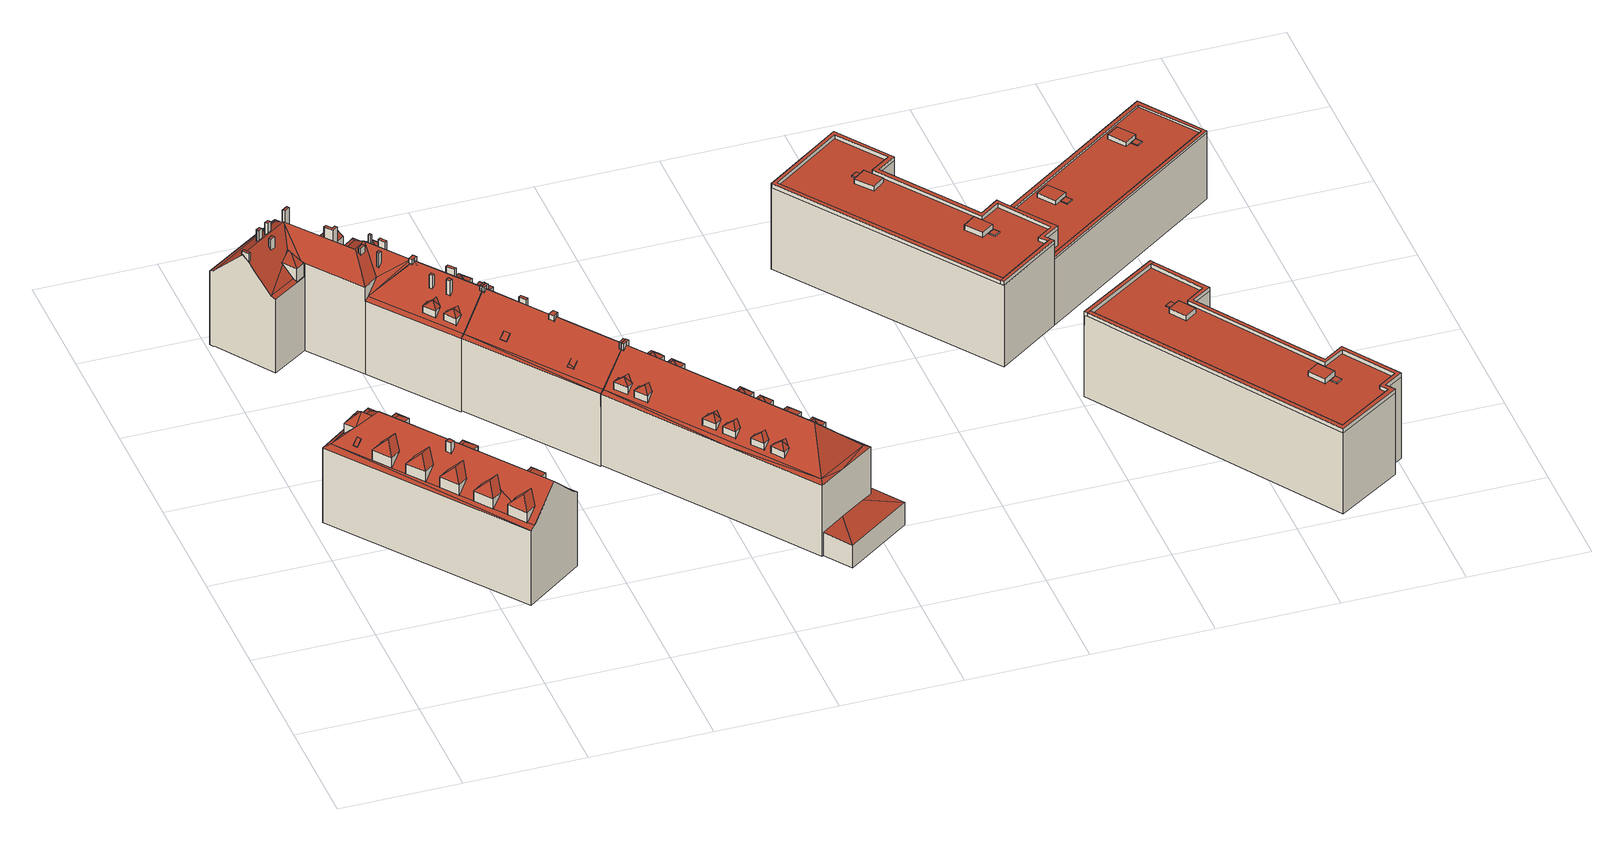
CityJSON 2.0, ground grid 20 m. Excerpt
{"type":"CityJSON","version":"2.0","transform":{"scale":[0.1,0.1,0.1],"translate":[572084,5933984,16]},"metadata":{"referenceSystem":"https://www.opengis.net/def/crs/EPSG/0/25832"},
"CityObjects":{
"building1":{"type":"Building","attributes":{"Grundfläche 2D":"463.436883","Grundhöhe NN":"16.185"},"children":["building1-1","building1-2","building1-3","building1-4","building1-5","building1-6","building1-7","building1-8","building1-9","building1-10","building1-11","building1-12","building1-13","building1-14","building1-15","building1-16"],"geometry":[{"type":"Solid","lod":"3","boundaries":[[[[0,1,2,3]],[[3,4,0]],[[5,0,4,6,7]],[[8,0,5]],[[1,0,8]],[[9,10,11]],[[11,10,12]],[[13,10,9]],[[10,14,15]],[[13,16,17]],[[18,19,20,16,21,22]],[[13,23,24,25,26,10],[17,27,28,29,30,31,18,22,32,33,34,35,36,37,38,21,13],[39,40,41,14,42,43,44],[45,46,47,48,49,50,15],[51,52,53,54,55,56,57,58,59],[10,15,14]],[[60,26,25,24,23,61]],[[62,60,61]],[[12,60,62]],[[12,63,64,60]],[[12,10,63]],[[7,6,4,3,2,65,63,10,26,60,64]],[[44,66,67,40,39]],[[67,66,68]],[[68,66,44,43,42]],[[69,70,71,34,33,32]],[[72,71,70]],[[73,36,35,34,71,72]],[[74,75,76]],[[75,58,57,76]],[[52,51,75,74,54,53]],[[75,51,59,58]],[[48,77,78,50,49]],[[78,77,79]],[[79,77,48,47,46]],[[18,31,80,81,20,19]],[[81,80,82]],[[28,27,82,80,31,30,29]],[[13,21,16]],[[2,1,65]],[[5,7,64]],[[64,63,8,5]],[[63,65,1,8]],[[67,41,40]],[[42,14,68]],[[67,68,14,41]],[[21,70,69,32,22]],[[72,70,21,38]],[[36,73,72,38,37]],[[74,76,56,55]],[[74,55,54]],[[57,56,76]],[[78,15,50]],[[46,45,79]],[[78,79,45,15]],[[81,16,20]],[[27,17,82]],[[81,82,17,16]],[[9,11,83,84]],[[62,61,23,13,9,84,85]],[[12,62,85,86]],[[11,12,86,83]],[[84,83,86,85]]]],"semantics":{"surfaces":[{"type":"RoofSurface"},{"type":"WallSurface"},{"type":"GroundSurface"}],"values":[[0,0,0,0,0,0,0,0,0,0,0,0,0,0,0,0,0,0,0,0,0,0,0,0,0,0,0,0,0,0,0,0,0,0,0,1,1,1,1,1,1,1,1,1,1,1,1,1,1,1,1,1,1,1,1,1,1,1,2]]}}]},
"building1-1":{"type":"BuildingInstallation","parents":["building1"],"geometry":[{"type":"MultiSurface","lod":"3","boundaries":[[[87,88,89,90,91,92]],[[93,94,87,92]],[[95,96,93,92,91,90]],[[89,88,87,94,97,98]],[[98,95,90,89]]],"semantics":{"surfaces":[{"type":"RoofSurface"},{"type":"WallSurface"}],"values":[0,1,1,1,1]}}]},
"building1-2":{"type":"BuildingInstallation","parents":["building1"],"geometry":[{"type":"MultiSurface","lod":"3","boundaries":[[[99,100,101,102]],[[100,99,103,104]],[[102,101,105,106]],[[99,102,106,103]],[[101,100,104,105]]],"semantics":{"surfaces":[{"type":"RoofSurface"},{"type":"WallSurface"}],"values":[0,1,1,1,1]}}]},
"building1-3":{"type":"BuildingInstallation","parents":["building1"],"geometry":[{"type":"MultiSurface","lod":"3","boundaries":[[[107,108,109,110]],[[108,107,111,112]],[[109,108,112,113]],[[110,109,113,114]],[[107,110,114,111]]],"semantics":{"surfaces":[{"type":"RoofSurface"},{"type":"WallSurface"}],"values":[0,1,1,1,1]}}]},
"building1-4":{"type":"BuildingInstallation","parents":["building1"],"geometry":[{"type":"MultiSurface","lod":"3","boundaries":[[[115,116,117,118]],[[118,117,119,120]],[[115,118,120,121]],[[116,115,121,122]],[[117,116,122,119]]],"semantics":{"surfaces":[{"type":"RoofSurface"},{"type":"WallSurface"}],"values":[0,1,1,1,1]}}]},
"building1-5":{"type":"BuildingInstallation","parents":["building1"],"geometry":[{"type":"MultiSurface","lod":"3","boundaries":[[[123,124,125,126]],[[126,125,127,128]],[[123,126,128,129]],[[124,123,129,130]],[[125,124,130,127]]],"semantics":{"surfaces":[{"type":"RoofSurface"},{"type":"WallSurface"}],"values":[0,1,1,1,1]}}]},
"building1-6":{"type":"BuildingInstallation","parents":["building1"],"geometry":[{"type":"MultiSurface","lod":"3","boundaries":[[[131,132,133,134,135]],[[136,137,131,135]],[[137,138,139,133,132,131]],[[139,140,134,133]],[[136,135,134,140,141]]],"semantics":{"surfaces":[{"type":"RoofSurface"},{"type":"WallSurface"}],"values":[0,1,1,1,1]}}]},
"building1-7":{"type":"BuildingInstallation","parents":["building1"],"geometry":[{"type":"MultiSurface","lod":"3","boundaries":[[[142,143,144,145]],[[144,143,146]],[[145,144,146,147]],[[142,145,147,148]],[[142,148,143]]],"semantics":{"surfaces":[{"type":"RoofSurface"},{"type":"WallSurface"}],"values":[0,1,1,1,1]}}]},
"building1-8":{"type":"BuildingInstallation","parents":["building1"],"geometry":[{"type":"MultiSurface","lod":"3","boundaries":[[[149,150,151,152]],[[150,149,153,154]],[[152,151,155,156]],[[149,152,156,153]],[[151,150,154,155]]],"semantics":{"surfaces":[{"type":"RoofSurface"},{"type":"WallSurface"}],"values":[0,1,1,1,1]}}]},
"building1-9":{"type":"BuildingInstallation","parents":["building1"],"geometry":[{"type":"MultiSurface","lod":"3","boundaries":[[[157,158,159]],[[160,161,162,163,158,157]],[[164,159,158,163,165,166]],[[167,168,157,159]],[[168,160,157]],[[169,170,167,159,164,166]]],"semantics":{"surfaces":[{"type":"RoofSurface"},{"type":"WallSurface"}],"values":[0,0,0,1,1,1]}}]},
"building1-10":{"type":"BuildingInstallation","parents":["building1"],"geometry":[{"type":"MultiSurface","lod":"3","boundaries":[[[171,172,173,174,175,176]],[[177,175,174,178,179]],[[180,181,179]],[[178,180,179]],[[177,176,175]],[[182,183,172,171,176]],[[184,177,179,181,179]],[[184,182,176,177]]],"semantics":{"surfaces":[{"type":"RoofSurface"},{"type":"WallSurface"}],"values":[0,0,0,0,0,1,1,1]}}]},
"building1-11":{"type":"BuildingInstallation","parents":["building1"],"geometry":[{"type":"MultiSurface","lod":"3","boundaries":[[[185,186,187,188,189,190,191,192]],[[189,188,193,194]],[[185,192,195,196]],[[197,193,188,187,186,185,196,187]],[[198,195,192,191,190,189,194,199]]],"semantics":{"surfaces":[{"type":"RoofSurface"},{"type":"WallSurface"}],"values":[0,1,1,1,1]}}]},
"building1-12":{"type":"BuildingInstallation","parents":["building1"],"geometry":[{"type":"MultiSurface","lod":"3","boundaries":[[[200,201,202]],[[201,203,204,202]],[[201,200,205,203]],[[206,207,200,202]],[[205,200,207]],[[206,202,204]]],"semantics":{"surfaces":[{"type":"RoofSurface"},{"type":"WallSurface"}],"values":[0,0,0,1,1,1]}}]},
"building1-13":{"type":"BuildingInstallation","parents":["building1"],"geometry":[{"type":"MultiSurface","lod":"3","boundaries":[[[208,209,210,211]],[[211,210,212,213]],[[208,211,213,214]],[[209,208,214,215]],[[210,209,215,212]]],"semantics":{"surfaces":[{"type":"RoofSurface"},{"type":"WallSurface"}],"values":[0,1,1,1,1]}}]},
"building1-14":{"type":"BuildingInstallation","parents":["building1"],"geometry":[{"type":"MultiSurface","lod":"3","boundaries":[[[216,217,218,219]],[[217,216,220,221]],[[218,217,221,222]],[[219,218,222,223]],[[216,219,223,220]]],"semantics":{"surfaces":[{"type":"RoofSurface"},{"type":"WallSurface"}],"values":[0,1,1,1,1]}}]},
"building1-15":{"type":"BuildingInstallation","parents":["building1"],"geometry":[{"type":"MultiSurface","lod":"3","boundaries":[[[224,225,226,227]],[[227,226,228,229]],[[224,227,229,230]],[[225,224,230,231]],[[226,225,231,228]]],"semantics":{"surfaces":[{"type":"RoofSurface"},{"type":"WallSurface"}],"values":[0,1,1,1,1]}}]},
"building1-16":{"type":"BuildingInstallation","parents":["building1"],"geometry":[{"type":"MultiSurface","lod":"3","boundaries":[[[232,233,234,235]],[[235,234,236,237]],[[233,232,238,239]],[[234,233,239,236]],[[232,235,237,238]]],"semantics":{"surfaces":[{"type":"RoofSurface"},{"type":"WallSurface"}],"values":[0,1,1,1,1]}}]},
"building2":{"type":"Building","attributes":{"Grundfläche 2D":"548.389954","Grundhöhe NN":"16.174"},"children":["building2-1","building2-2","building2-3","building2-4","building2-5","building2-6","building2-7","building2-8","building2-9","building2-10","building2-11","building2-12","building2-13","building2-14","building2-15","building2-16","building2-17","building2-18","building2-19","building2-20","building2-21","building2-22"],"geometry":[{"type":"Solid","lod":"3","boundaries":[[[[240,241,242,243]],[[243,242,244]],[[245,246,242,241,247,248]],[[249,250,251,252,253,246,245,248]],[[254,255,256,250,257,258,259]],[[250,256,255,260,253,252,251]],[[261,246,262,263,264,265,266]],[[267,268,269,270]],[[271,272,273,274,268,267,275,276]],[[272,274,273]],[[272,268,274]],[[277,278,279]],[[280,281,272,271,276,282,279,278,283]],[[284,278,277]],[[285,286,278,284]],[[286,285,287,242,288,289]],[[244,242,287]],[[286,289,288,242,246,261]],[[286,261,283,278]],[[253,262,246]],[[266,290,283,261]],[[290,268,280]],[[272,280,268]],[[280,272,281]],[[290,280,283]],[[262,253,260,255]],[[254,259,265,264,255]],[[255,264,263,262]],[[290,266,269,268]],[[291,292,257,250,249,248,247,241,240,243,293,294]],[[259,258,257,292,295]],[[265,259,295,296,266]],[[269,266,296]],[[270,269,296,297]],[[298,299,277,279,282,276,275,267,270,297,300]],[[284,277,299,301]],[[285,284,301,302]],[[244,287,285,302,303]],[[243,244,303,293]],[[291,294,293,303,302,301,299,298,300,297,296,295,292]]]],"semantics":{"surfaces":[{"type":"RoofSurface"},{"type":"WallSurface"},{"type":"GroundSurface"}],"values":[[0,0,0,0,0,0,0,0,0,0,0,0,0,0,0,0,0,0,0,0,0,0,0,0,0,1,1,1,1,1,1,1,1,1,1,1,1,1,1,2]]}}]},
"building2-1":{"type":"BuildingInstallation","parents":["building2"],"geometry":[{"type":"MultiSurface","lod":"3","boundaries":[[[304,305,306,307]],[[307,306,308,309]],[[304,307,309,310]],[[305,304,310,311]],[[306,305,311,308]]],"semantics":{"surfaces":[{"type":"RoofSurface"},{"type":"WallSurface"}],"values":[0,1,1,1,1]}}]},
"building2-2":{"type":"BuildingInstallation","parents":["building2"],"geometry":[{"type":"MultiSurface","lod":"3","boundaries":[[[312,313,314,315,316]],[[317,318,314,313]],[[319,316,315,314,318,273]],[[319,320,312,316]],[[313,312,320,317]]],"semantics":{"surfaces":[{"type":"RoofSurface"},{"type":"WallSurface"}],"values":[0,1,1,1,1]}}]},
"building2-3":{"type":"BuildingInstallation","parents":["building2"],"geometry":[{"type":"MultiSurface","lod":"3","boundaries":[[[321,322,323,324]],[[324,323,325,326]],[[321,324,326,327]],[[322,321,327,328]],[[323,322,328,325]]],"semantics":{"surfaces":[{"type":"RoofSurface"},{"type":"WallSurface"}],"values":[0,1,1,1,1]}}]},
"building2-4":{"type":"BuildingInstallation","parents":["building2"],"geometry":[{"type":"MultiSurface","lod":"3","boundaries":[[[329,330,331,332]],[[332,331,333,334]],[[329,332,334,335]],[[330,329,335,336]],[[331,330,336,333]]],"semantics":{"surfaces":[{"type":"RoofSurface"},{"type":"WallSurface"}],"values":[0,1,1,1,1]}}]},
"building2-5":{"type":"BuildingInstallation","parents":["building2"],"geometry":[{"type":"MultiSurface","lod":"3","boundaries":[[[337,338,339,340]],[[340,339,341,342]],[[337,340,342,343]],[[338,337,343,344]],[[339,338,344,341]]],"semantics":{"surfaces":[{"type":"RoofSurface"},{"type":"WallSurface"}],"values":[0,1,1,1,1]}}]},
"building2-6":{"type":"BuildingInstallation","parents":["building2"],"geometry":[{"type":"MultiSurface","lod":"3","boundaries":[[[345,346,347,348]],[[348,347,349,350]],[[350,351,345,348]],[[346,345,351,352]],[[352,349,347,346]]],"semantics":{"surfaces":[{"type":"RoofSurface"},{"type":"WallSurface"}],"values":[0,1,1,1,1]}}]},
"building2-7":{"type":"BuildingInstallation","parents":["building2"],"geometry":[{"type":"MultiSurface","lod":"3","boundaries":[[[353,354,355,356,357,358]],[[359,360,356,355]],[[360,361,357,356]],[[361,362,358,357]],[[362,363,353,358]],[[363,364,354,353]],[[364,359,355,354]]],"semantics":{"surfaces":[{"type":"RoofSurface"},{"type":"WallSurface"}],"values":[0,1,1,1,1,1,1]}}]},
"building2-8":{"type":"BuildingInstallation","parents":["building2"],"geometry":[{"type":"MultiSurface","lod":"3","boundaries":[[[365,366,367,368]],[[368,367,369,370]],[[365,368,370,371]],[[366,365,371,372]],[[367,366,372,369]]],"semantics":{"surfaces":[{"type":"RoofSurface"},{"type":"WallSurface"}],"values":[0,1,1,1,1]}}]},
"building2-9":{"type":"BuildingInstallation","parents":["building2"],"geometry":[{"type":"MultiSurface","lod":"3","boundaries":[[[373,374,375]],[[374,376,377,375]],[[378,379,374,373]],[[379,380,374]],[[374,380,381,376]],[[382,383,373,375]],[[378,373,383,384]],[[375,377,382]]],"semantics":{"surfaces":[{"type":"RoofSurface"},{"type":"WallSurface"}],"values":[0,0,0,0,0,1,1,1]}}]},
"building2-10":{"type":"BuildingInstallation","parents":["building2"],"geometry":[{"type":"MultiSurface","lod":"3","boundaries":[[[385,386,387,388]],[[388,387,389]],[[386,390,387]],[[390,391,387]],[[389,387,391,392]],[[388,393,385]],[[392,394,389]],[[394,393,388,389]]],"semantics":{"surfaces":[{"type":"RoofSurface"},{"type":"WallSurface"}],"values":[0,0,0,0,0,1,1,1]}}]},
"building2-11":{"type":"BuildingInstallation","parents":["building2"],"geometry":[{"type":"MultiSurface","lod":"3","boundaries":[[[395,396,397,398,399]],[[397,396,282,400]],[[400,271,401,399,398,397]],[[395,399,401,275]],[[276,282,396,395,275]]],"semantics":{"surfaces":[{"type":"RoofSurface"},{"type":"WallSurface"}],"values":[0,1,1,1,1]}}]},
"building2-12":{"type":"BuildingInstallation","parents":["building2"],"geometry":[{"type":"MultiSurface","lod":"3","boundaries":[[[402,403,404,405]],[[405,404,406,407]],[[402,405,407,408]],[[403,402,408,409]],[[404,403,409,406]]],"semantics":{"surfaces":[{"type":"RoofSurface"},{"type":"WallSurface"}],"values":[0,1,1,1,1]}}]},
"building2-13":{"type":"BuildingInstallation","parents":["building2"],"geometry":[{"type":"MultiSurface","lod":"3","boundaries":[[[410,411,412,413]],[[411,410,414]],[[413,415,410]],[[415,416,410]],[[416,417,410]],[[410,417,418,414]],[[411,419,412]],[[418,420,414]],[[411,414,420,419]]],"semantics":{"surfaces":[{"type":"RoofSurface"},{"type":"WallSurface"}],"values":[0,0,0,0,0,0,1,1,1]}}]},
"building2-14":{"type":"BuildingInstallation","parents":["building2"],"geometry":[{"type":"MultiSurface","lod":"3","boundaries":[[[421,422,423,424]],[[424,423,425,426]],[[421,424,426,427]],[[422,421,427,428]],[[423,422,428,425]]],"semantics":{"surfaces":[{"type":"RoofSurface"},{"type":"WallSurface"}],"values":[0,1,1,1,1]}}]},
"building2-15":{"type":"BuildingInstallation","parents":["building2"],"geometry":[{"type":"MultiSurface","lod":"3","boundaries":[[[429,430,431,432]],[[433,430,429]],[[434,429,432]],[[429,434,435,436]],[[429,436,437,433]],[[431,438,432]],[[434,432,438,439]],[[434,439,435]]],"semantics":{"surfaces":[{"type":"RoofSurface"},{"type":"WallSurface"}],"values":[0,0,0,0,0,1,1,1]}}]},
"building2-16":{"type":"BuildingInstallation","parents":["building2"],"geometry":[{"type":"MultiSurface","lod":"3","boundaries":[[[440,441,442]],[[441,443,444,445,442]],[[446,447,443,441,440]],[[448,449,440,442]],[[446,440,449]],[[445,448,442]]],"semantics":{"surfaces":[{"type":"RoofSurface"},{"type":"WallSurface"}],"values":[0,0,0,1,1,1]}}]},
"building2-17":{"type":"BuildingInstallation","parents":["building2"],"geometry":[{"type":"MultiSurface","lod":"3","boundaries":[[[450,451,452,453,454,455,456,457]],[[458,274,452,451]],[[453,452,274,272]],[[459,460,455,454,453,272]],[[460,461,456,455]],[[461,281,457,456]],[[457,281,280]],[[450,457,280,462]],[[458,451,450,462]]],"semantics":{"surfaces":[{"type":"RoofSurface"},{"type":"WallSurface"}],"values":[0,1,1,1,1,1,1,1,1]}}]},
"building2-18":{"type":"BuildingInstallation","parents":["building2"],"geometry":[{"type":"MultiSurface","lod":"3","boundaries":[[[463,464,465,466,467]],[[248,249,465,464,247]],[[249,468,466,465]],[[468,245,469,463,467,466]],[[464,463,469,247]]],"semantics":{"surfaces":[{"type":"RoofSurface"},{"type":"WallSurface"}],"values":[0,1,1,1,1]}}]},
"building2-19":{"type":"BuildingInstallation","parents":["building2"],"geometry":[{"type":"MultiSurface","lod":"3","boundaries":[[[470,471,472,473]],[[473,472,474,475]],[[470,473,475,476]],[[471,470,476,477]],[[472,471,477,474]]],"semantics":{"surfaces":[{"type":"RoofSurface"},{"type":"WallSurface"}],"values":[0,1,1,1,1]}}]},
"building2-20":{"type":"BuildingInstallation","parents":["building2"],"geometry":[{"type":"MultiSurface","lod":"3","boundaries":[[[478,479,480,481,482,483,484]],[[485,486,487,488,489,483,482]],[[479,478,484,490,288]],[[491,492,489,488,487,486,493,289]],[[483,489,492,494,490,484]]],"semantics":{"surfaces":[{"type":"RoofSurface"},{"type":"WallSurface"}],"values":[0,0,1,1,1]}}]},
"building2-21":{"type":"BuildingInstallation","parents":["building2"],"geometry":[{"type":"MultiSurface","lod":"3","boundaries":[[[495,496,497,498]],[[498,497,499,500]],[[495,498,500,501]],[[496,495,501,502]],[[497,496,502,499]]],"semantics":{"surfaces":[{"type":"RoofSurface"},{"type":"WallSurface"}],"values":[0,1,1,1,1]}}]},
"building2-22":{"type":"BuildingInstallation","parents":["building2"],"geometry":[{"type":"MultiSurface","lod":"3","boundaries":[[[503,504,505,506,260,252,507]],[[508,263,262,509,506,505,510,264]],[[511,264,510]],[[251,256,512,505,504,503,507]],[[511,510,505,512,513]],[[508,264,511,513,254,264]],[[507,252,260,252]]],"semantics":{"surfaces":[{"type":"RoofSurface"},{"type":"WallSurface"}],"values":[0,0,0,1,1,1,1]}}]},
"building3":{"type":"Building","attributes":{"Grundfläche 2D":"313.619265","Grundhöhe NN":"16.425"},"children":["building3-1","building3-2","building3-3","building3-4","building3-5","building3-6"],"geometry":[{"type":"MultiSurface","lod":"3","boundaries":[[[514,267,270]],[[515,267,514]],[[516,517,518,276,275,267,515,519,520,521,522]],[[522,521,520,523,524]],[[525,526,524]],[[524,526,277,279]],[[516,522,524]],[[516,524,279,282,276,518,517]],[[517,522,516]],[[514,270,527,528]],[[525,524,523,520,519,515,514,528,529]],[[526,525,529,530]],[[277,526,530,531]],[[270,267,275,276,282,279,277,531,527]],[[530,529,528,527,531]]],"semantics":{"surfaces":[{"type":"RoofSurface"},{"type":"WallSurface"},{"type":"GroundSurface"}],"values":[0,0,0,0,0,0,0,0,0,1,1,1,1,1,2]}}]},
"building3-1":{"type":"BuildingInstallation","parents":["building3"],"geometry":[{"type":"MultiSurface","lod":"3","boundaries":[[[532,533,534,535]],[[535,534,536,537]],[[532,535,537,538]],[[533,532,538,539]],[[534,533,539,536]]],"semantics":{"surfaces":[{"type":"RoofSurface"},{"type":"WallSurface"}],"values":[0,1,1,1,1]}}]},
"building3-2":{"type":"BuildingInstallation","parents":["building3"],"geometry":[{"type":"MultiSurface","lod":"3","boundaries":[[[540,541,542,396,395]],[[540,395,275,543]],[[541,540,543,518]],[[518,544,541]],[[541,544,545,542]],[[396,542,545,282]],[[396,282,276,275,395]]],"semantics":{"surfaces":[{"type":"RoofSurface"},{"type":"WallSurface"}],"values":[0,1,1,1,1,1,1]}}]},
"building3-3":{"type":"BuildingInstallation","parents":["building3"],"geometry":[{"type":"MultiSurface","lod":"3","boundaries":[[[546,547,548,549]],[[549,548,550,551]],[[546,549,551,552]],[[547,546,552,553]],[[548,547,553,550]]],"semantics":{"surfaces":[{"type":"RoofSurface"},{"type":"WallSurface"}],"values":[0,1,1,1,1]}}]},
"building3-4":{"type":"BuildingInstallation","parents":["building3"],"geometry":[{"type":"MultiSurface","lod":"3","boundaries":[[[554,555,556,557,558]],[[559,560,554,558]],[[560,516,555,554]],[[555,516,522]],[[556,555,516,561]],[[561,562,557,556]],[[558,557,562,517,559]]],"semantics":{"surfaces":[{"type":"RoofSurface"},{"type":"WallSurface"}],"values":[0,1,1,1,1,1,1]}}]},
"building3-5":{"type":"BuildingInstallation","parents":["building3"],"geometry":[{"type":"MultiSurface","lod":"3","boundaries":[[[563,564,565,566,567]],[[523,565,564,519,520]],[[566,565,523,568]],[[567,566,568,569]],[[569,521,567]],[[563,567,521,570]],[[564,563,570,519]]],"semantics":{"surfaces":[{"type":"RoofSurface"},{"type":"WallSurface"}],"values":[0,1,1,1,1,1,1]}}]},
"building3-6":{"type":"BuildingInstallation","parents":["building3"],"geometry":[{"type":"MultiSurface","lod":"3","boundaries":[[[571,572,573,574]],[[574,573,575,576]],[[571,574,576,577]],[[572,571,577,578]],[[573,572,578,575]]],"semantics":{"surfaces":[{"type":"RoofSurface"},{"type":"WallSurface"}],"values":[0,1,1,1,1]}}]},
"building4":{"type":"Building","attributes":{"Grundfläche 2D":"587.497115","Grundhöhe NN":"16.731"},"children":["building4-1","building4-2","building4-3","building4-4","building4-5","building4-6","building4-7","building4-8","building4-9","building4-10","building4-11","building4-12","building4-13"],"geometry":[{"type":"Solid","lod":"3","boundaries":[[[[579,515,514]],[[580,581,579]],[[579,581,515]],[[582,583,581,580]],[[584,585,583]],[[585,581,583]],[[586,585,584]],[[525,524,586]],[[524,585,586]],[[587,585,524,523,520,588],[589,590,589,523]],[[588,520,519,515,581,587]],[[587,581,585]],[[591,592,593,594]],[[595,596,593,592]],[[591,594,597]],[[596,595,598]],[[594,593,599,600]],[[597,594,600,601]],[[596,598,602,603]],[[593,596,603,599]],[[604,580,579,514,605,606]],[[592,591,584,583,582,580,604,602,598,595]],[[607,608,525,586,584,591,597,601]],[[514,515,519,520,523,524,525,608,605]],[[599,603,602,604,606,605,608,607,601,600]]]],"semantics":{"surfaces":[{"type":"RoofSurface"},{"type":"WallSurface"},{"type":"GroundSurface"}],"values":[[0,0,0,0,0,0,0,0,0,0,0,0,0,0,0,0,1,1,1,1,1,1,1,1,2]]}}]},
"building4-1":{"type":"BuildingInstallation","parents":["building4"],"geometry":[{"type":"MultiSurface","lod":"3","boundaries":[[[609,610,611]],[[610,612,613,611]],[[610,609,614,615]],[[615,616,610]],[[616,612,610]],[[609,611,617,618]],[[618,614,609]],[[611,613,617]]],"semantics":{"surfaces":[{"type":"RoofSurface"},{"type":"WallSurface"}],"values":[0,0,0,0,0,1,1,1]}}]},
"building4-2":{"type":"BuildingInstallation","parents":["building4"],"geometry":[{"type":"MultiSurface","lod":"3","boundaries":[[[619,620,621,622,623]],[[621,620,624]],[[624,620,619,625,626]],[[627,622,621]],[[628,624,626]],[[628,627,621,624]]],"semantics":{"surfaces":[{"type":"RoofSurface"},{"type":"WallSurface"}],"values":[0,0,0,1,1,1]}}]},
"building4-3":{"type":"BuildingInstallation","parents":["building4"],"geometry":[{"type":"MultiSurface","lod":"3","boundaries":[[[629,630,631,632]],[[630,629,633]],[[629,632,634,635]],[[629,635,636,637]],[[629,637,638,633]],[[630,639,631]],[[634,640,635]],[[635,640,636]],[[638,641,633]],[[630,633,641,639]]],"semantics":{"surfaces":[{"type":"RoofSurface"},{"type":"WallSurface"}],"values":[0,0,0,0,0,1,1,1,1,1]}}]},
"building4-4":{"type":"BuildingInstallation","parents":["building4"],"geometry":[{"type":"MultiSurface","lod":"3","boundaries":[[[642,643,644,645,646]],[[644,643,647]],[[647,643,642,648,649]],[[644,650,645]],[[649,651,647]],[[644,647,651,650]]],"semantics":{"surfaces":[{"type":"RoofSurface"},{"type":"WallSurface"}],"values":[0,0,0,1,1,1]}}]},
"building4-5":{"type":"BuildingInstallation","parents":["building4"],"geometry":[{"type":"MultiSurface","lod":"3","boundaries":[[[652,653,654,655]],[[655,654,656]],[[653,657,654]],[[657,658,654]],[[656,654,658,659]],[[655,660,590,652]],[[656,659,661,662]],[[662,660,655,656]]],"semantics":{"surfaces":[{"type":"RoofSurface"},{"type":"WallSurface"}],"values":[0,0,0,0,0,1,1,1]}}]},
"building4-6":{"type":"BuildingInstallation","parents":["building4"],"geometry":[{"type":"MultiSurface","lod":"3","boundaries":[[[663,664,665]],[[664,666,667,665]],[[664,663,668,669]],[[669,670,664]],[[670,666,664]],[[663,665,671,672]],[[663,672,668]],[[667,671,665]]],"semantics":{"surfaces":[{"type":"RoofSurface"},{"type":"WallSurface"}],"values":[0,0,0,0,0,1,1,1]}}]},
"building4-7":{"type":"BuildingInstallation","parents":["building4"],"geometry":[{"type":"MultiSurface","lod":"3","boundaries":[[[673,674,675]],[[675,676,677,673]],[[674,678,675]],[[675,678,679,680]],[[676,675,680]],[[679,681,680]],[[676,680,681,682]],[[676,682,677]]],"semantics":{"surfaces":[{"type":"RoofSurface"},{"type":"WallSurface"}],"values":[0,0,0,0,0,1,1,1]}}]},
"building4-8":{"type":"BuildingInstallation","parents":["building4"],"geometry":[{"type":"MultiSurface","lod":"3","boundaries":[[[683,684,685,686,687]],[[688,687,686,689,690]],[[683,687,688]],[[690,691,688]],[[683,688,691,692]],[[683,692,684]]],"semantics":{"surfaces":[{"type":"RoofSurface"},{"type":"WallSurface"}],"values":[0,0,0,1,1,1]}}]},
"building4-9":{"type":"BuildingInstallation","parents":["building4"],"geometry":[{"type":"MultiSurface","lod":"3","boundaries":[[[693,694,695,696]],[[694,693,697]],[[696,698,693]],[[698,699,693]],[[693,699,700,697]],[[694,701,695]],[[700,702,697]],[[694,697,702,701]]],"semantics":{"surfaces":[{"type":"RoofSurface"},{"type":"WallSurface"}],"values":[0,0,0,0,0,1,1,1]}}]},
"building4-10":{"type":"BuildingInstallation","parents":["building4"],"geometry":[{"type":"MultiSurface","lod":"3","boundaries":[[[703,704,705,706,707]],[[708,703,707]],[[704,703,708,709,710]],[[706,711,707]],[[708,707,711,712]],[[708,712,709]]],"semantics":{"surfaces":[{"type":"RoofSurface"},{"type":"WallSurface"}],"values":[0,0,0,1,1,1]}}]},
"building4-11":{"type":"BuildingInstallation","parents":["building4"],"geometry":[{"type":"MultiSurface","lod":"3","boundaries":[[[713,565,564,714,715]],[[523,520,519,564,565]],[[714,564,519,716]],[[714,716,588,715]],[[713,715,588,717]],[[565,713,717,523]]],"semantics":{"surfaces":[{"type":"RoofSurface"},{"type":"WallSurface"}],"values":[0,1,1,1,1,1]}}]},
"building4-12":{"type":"BuildingInstallation","parents":["building4"],"geometry":[{"type":"MultiSurface","lod":"3","boundaries":[[[718,719,720,721]],[[719,718,722]],[[721,723,718]],[[723,724,718]],[[725,718,724,726]],[[722,718,725]],[[720,719,727]],[[726,728,725]],[[728,589,722,725]],[[589,727,719,722]]],"semantics":{"surfaces":[{"type":"RoofSurface"},{"type":"WallSurface"}],"values":[0,0,0,0,0,0,1,1,1,1]}}]},
"building4-13":{"type":"BuildingInstallation","parents":["building4"],"geometry":[{"type":"MultiSurface","lod":"3","boundaries":[[[729,730,731,732]],[[730,729,733]],[[729,732,734,735]],[[729,735,736,737]],[[729,737,738,733]],[[730,739,731]],[[734,740,735]],[[735,740,736]],[[738,741,733]],[[730,733,741,739]]],"semantics":{"surfaces":[{"type":"RoofSurface"},{"type":"WallSurface"}],"values":[0,0,0,0,0,1,1,1,1,1]}}]},
"building5":{"type":"Building","attributes":{"Grundfläche 2D":"623.866034","Grundhöhe NN":"16.522"},"children":["building5-1","building5-2","building5-3","building5-4","building5-5"],"geometry":[{"type":"MultiSurface","lod":"3","boundaries":[[[742,743,744,745,746,747,748,749,750,751,752,753,754,755,756,757,758,759,760,761,762,763,764]],[[765,766,767,768,769,770,771,772,773,774,775,776,777,778]],[[744,743,766,765]],[[745,744,765,778]],[[746,745,778,777]],[[776,747,746,777]],[[776,775,748,747]],[[775,774,749,748]],[[774,773,750,749]],[[773,772,751,750]],[[752,751,772,771]],[[770,779,754,753]],[[779,780,755,754]],[[780,781,782,783,758,757,756,755]],[[783,784,759,758]],[[784,785,760,759]],[[785,786,761,760]],[[786,787,762,761]],[[787,788,763,762]],[[788,789,764,763]],[[767,742,764,789]],[[768,767,789,790,791]],[[769,768,791,792]],[[779,770,769,792,793]],[[780,779,793,794]],[[795,796,783,782,781,780,794,797]],[[784,783,796,798]],[[785,784,798,799]],[[786,785,799,800]],[[787,786,800,801]],[[788,787,801,802]],[[789,788,802,790]],[[796,795,797,794,793,792,791,790,802,801,800,799,798]]],"semantics":{"surfaces":[{"type":"RoofSurface"},{"type":"WallSurface"},{"type":"GroundSurface"}],"values":[0,0,1,1,1,1,1,1,1,1,1,1,1,1,1,1,1,1,1,1,1,1,1,1,1,1,1,1,1,1,1,1,2]}}]},
"building5-1":{"type":"BuildingInstallation","parents":["building5"],"geometry":[{"type":"MultiSurface","lod":"3","boundaries":[[[803,804,805,806]],[[804,803,807,808]],[[805,804,808,809]],[[806,805,809,810]],[[810,807,803,806]]],"semantics":{"surfaces":[{"type":"RoofSurface"},{"type":"WallSurface"}],"values":[0,1,1,1,1]}}]},
"building5-2":{"type":"BuildingInstallation","parents":["building5"],"geometry":[{"type":"MultiSurface","lod":"3","boundaries":[[[811,812,813,814]],[[812,811,815,816]],[[813,812,816,817]],[[818,814,813,817]],[[811,814,818,815]]],"semantics":{"surfaces":[{"type":"RoofSurface"},{"type":"WallSurface"}],"values":[0,1,1,1,1]}}]},
"building5-3":{"type":"BuildingInstallation","parents":["building5"],"geometry":[{"type":"MultiSurface","lod":"3","boundaries":[[[819,820,821,822]],[[822,821,823,824]],[[819,822,824,825]],[[820,819,825,826]],[[821,820,826,823]]],"semantics":{"surfaces":[{"type":"RoofSurface"},{"type":"WallSurface"}],"values":[0,1,1,1,1]}}]},
"building5-4":{"type":"BuildingInstallation","parents":["building5"],"geometry":[{"type":"MultiSurface","lod":"3","boundaries":[[[827,828,829,830]],[[830,829,831,832]],[[827,830,832,833]],[[828,827,833,834]],[[829,828,834,831]]],"semantics":{"surfaces":[{"type":"RoofSurface"},{"type":"WallSurface"}],"values":[0,1,1,1,1]}}]},
"building5-5":{"type":"BuildingInstallation","parents":["building5"],"geometry":[{"type":"MultiSurface","lod":"3","boundaries":[[[743,742,835,836,753,752]],[[768,769,836,835]],[[769,770,753,836]],[[752,771,766,743]],[[767,768,835,742]]],"semantics":{"surfaces":[{"type":"RoofSurface"},{"type":"WallSurface"}],"values":[0,1,1,1,1]}}]},
"building6":{"type":"Building","attributes":{"Grundfläche 2D":"5.402616","Grundhöhe NN":"16.294"},"geometry":[{"type":"Solid","lod":"3","boundaries":[[[[837,838,839,840]],[[841,842,840,839]],[[842,843,837,840]],[[843,844,838,837]],[[844,841,839,838]],[[844,843,842,841]]]],"semantics":{"surfaces":[{"type":"RoofSurface"},{"type":"WallSurface"},{"type":"GroundSurface"}],"values":[[0,1,1,1,1,2]]}}]},
"building7":{"type":"Building","attributes":{"Grundfläche 2D":"701.038911","Grundhöhe NN":"16.747"},"children":["building7-1","building7-2","building7-3","building7-4"],"geometry":[{"type":"Solid","lod":"3","boundaries":[[[[845,846,847,848,849,850,851,852,853,854,855,856,857,858,859,860,861,862,863,864,865,866,867,868]],[[867,866,856,855,869,870]],[[871,872,873,874,875,876,877,878,879,880,881]],[[857,856,881,880]],[[879,858,857,880]],[[879,878,859,858]],[[878,877,860,859]],[[877,876,875,862,861,860]],[[875,874,863,862]],[[874,873,864,863]],[[865,864,873,872]],[[866,865,872,871]],[[882,868,867,883]],[[882,884,845,868]],[[884,885,846,845]],[[885,886,887,888,849,848,847,846]],[[888,889,850,849]],[[889,890,851,850]],[[890,891,852,851]],[[891,892,853,852]],[[893,854,853,892]],[[893,894,855,854]],[[895,883,867,870]],[[866,871,881,856]],[[894,896,869,855]],[[896,895,870,869]],[[882,883,895,897,898]],[[884,882,898,899]],[[885,884,899,900]],[[901,902,888,887,886,885,900,903]],[[889,888,902,904]],[[890,889,904,905]],[[891,890,905,906]],[[892,891,906,907]],[[893,892,907,908]],[[896,894,893,908,909]],[[895,896,909,897]],[[904,902,901,903,900,899,898,897,909,908,907,906,905]]]],"semantics":{"surfaces":[{"type":"RoofSurface"},{"type":"WallSurface"},{"type":"GroundSurface"}],"values":[[0,0,0,1,1,1,1,1,1,1,1,1,1,1,1,1,1,1,1,1,1,1,1,1,1,1,1,1,1,1,1,1,1,1,1,1,1,2]]}}]},
"building7-1":{"type":"BuildingInstallation","parents":["building7"],"geometry":[{"type":"MultiSurface","lod":"3","boundaries":[[[910,911,912,913]],[[914,915,911,910]],[[915,916,912,911]],[[913,912,916,917]],[[917,914,910,913]]],"semantics":{"surfaces":[{"type":"RoofSurface"},{"type":"WallSurface"}],"values":[0,1,1,1,1]}}]},
"building7-2":{"type":"BuildingInstallation","parents":["building7"],"geometry":[{"type":"MultiSurface","lod":"3","boundaries":[[[918,919,920,921]],[[921,920,922,923]],[[918,921,923,924]],[[919,918,924,925]],[[920,919,925,922]]],"semantics":{"surfaces":[{"type":"RoofSurface"},{"type":"WallSurface"}],"values":[0,1,1,1,1]}}]},
"building7-3":{"type":"BuildingInstallation","parents":["building7"],"geometry":[{"type":"MultiSurface","lod":"3","boundaries":[[[926,927,928,929]],[[927,926,930,931]],[[929,928,932,933]],[[926,929,933,930]],[[928,927,931,932]]],"semantics":{"surfaces":[{"type":"RoofSurface"},{"type":"WallSurface"}],"values":[0,1,1,1,1]}}]},
"building7-4":{"type":"BuildingInstallation","parents":["building7"],"geometry":[{"type":"MultiSurface","lod":"3","boundaries":[[[934,935,936,937]],[[938,935,934,939]],[[936,935,938,940]],[[940,941,937,936]],[[941,939,934,937]]],"semantics":{"surfaces":[{"type":"RoofSurface"},{"type":"WallSurface"}],"values":[0,1,1,1,1]}}]},
"building8":{"type":"Building","attributes":{"Grundfläche 2D":"477.716175","Grundhöhe NN":"16.502"},"children":["building8-1","building8-2","building8-3","building8-4"],"geometry":[{"type":"Solid","lod":"3","boundaries":[[[[942,943,944,945,946,947,948,949,950]],[[951,952,953,954,955,956]],[[946,945,954,953]],[[947,946,953,952]],[[948,947,952,951]],[[951,957,949,948]],[[958,950,949,957]],[[959,942,950,958]],[[959,960,943,942]],[[960,961,954,945,944,943]],[[797,794,955,954,961,960,796,795]],[[956,955,794,793]],[[957,951,956,793,792]],[[958,957,792,962]],[[959,958,962,963]],[[960,959,963,796]],[[797,795,796,963,962,792,793,794]]]],"semantics":{"surfaces":[{"type":"RoofSurface"},{"type":"WallSurface"},{"type":"GroundSurface"}],"values":[[0,0,1,1,1,1,1,1,1,1,1,1,1,1,1,1,2]]}}]},
"building8-1":{"type":"BuildingInstallation","parents":["building8"],"geometry":[{"type":"MultiSurface","lod":"3","boundaries":[[[964,965,966,967]],[[965,964,968,969]],[[969,970,966,965]],[[967,966,970,971]],[[971,968,964,967]]],"semantics":{"surfaces":[{"type":"RoofSurface"},{"type":"WallSurface"}],"values":[0,1,1,1,1]}}]},
"building8-2":{"type":"BuildingInstallation","parents":["building8"],"geometry":[{"type":"MultiSurface","lod":"3","boundaries":[[[972,973,974,975]],[[975,974,976,977]],[[972,975,977,978]],[[973,972,978,979]],[[974,973,979,976]]],"semantics":{"surfaces":[{"type":"RoofSurface"},{"type":"WallSurface"}],"values":[0,1,1,1,1]}}]},
"building8-3":{"type":"BuildingInstallation","parents":["building8"],"geometry":[{"type":"MultiSurface","lod":"3","boundaries":[[[980,981,982,983]],[[984,985,981,980]],[[985,986,982,981]],[[986,987,983,982]],[[987,984,980,983]]],"semantics":{"surfaces":[{"type":"RoofSurface"},{"type":"WallSurface"}],"values":[0,1,1,1,1]}}]},
"building8-4":{"type":"BuildingInstallation","parents":["building8"],"geometry":[{"type":"MultiSurface","lod":"3","boundaries":[[[988,989,990,991]],[[991,990,992,993]],[[988,991,993,994]],[[989,988,994,995]],[[990,989,995,992]]],"semantics":{"surfaces":[{"type":"RoofSurface"},{"type":"WallSurface"}],"values":[0,1,1,1,1]}}]}
},
"vertices":[
[85,512,183],[59,515,165],[71,500,165],[72,499,166],[97,496,183],[89,538,165],[101,520,167],[102,522,165],[77,529,165],[246,194,141],[32,496,146],[19,497,141],[117,571,141],[253,199,146],[150,338,146],[135,358,146],[208,259,146],[187,288,146],[225,275,168],[225,272,166],[225,271,165],[224,238,146],[235,246,159],[295,230,197],[189,373,196],[183,381,196],[105,486,196],[203,300,165],[204,300,166],[215,298,173],[217,297,174],[227,295,181],[240,250,165],[241,250,166],[264,245,181],[261,222,166],[261,221,165],[248,211,149],[245,209,146],[187,322,166],[187,321,165],[171,309,146],[166,350,165],[167,350,166],[190,346,181],[113,387,146],[129,399,165],[130,399,166],[153,395,181],[151,371,166],[151,370,165],[116,445,181],[115,432,173],[114,421,166],[114,420,165],[98,408,146],[77,437,146],[93,448,165],[94,448,166],[94,448,167],[115,557,146],[338,261,146],[344,266,141],[77,529,146],[89,538,146],[59,515,146],[174,334,181],[171,309,165],[150,338,165],[235,246,165],[224,238,165],[248,234,181],[245,209,165],[248,211,165],[98,408,165],[101,433,181],[77,437,165],[138,383,181],[135,358,165],[113,387,165],[212,284,181],[208,259,165],[187,288,165],[19,497,2],[246,194,2],[344,266,2],[117,571,2],
[128,512,163],[131,515,159],[136,518,153],[131,525,153],[128,523,157],[123,519,163],[123,519,162],[128,512,162],[131,525,152],[128,523,156],[131,515,158],[136,518,152],
[157,490,153],[149,484,163],[153,479,163],[161,485,153],[157,490,152],[149,484,162],[153,479,162],[161,485,152],
[277,327,155],[271,322,163],[275,317,163],[281,322,155],[277,327,154],[271,322,162],[275,317,162],[281,322,154],
[250,367,153],[244,376,153],[235,370,163],[242,361,163],[235,370,162],[242,361,162],[250,367,152],[244,376,152],
[208,420,155],[203,426,155],[197,422,162],[201,416,163],[197,422,161],[201,416,162],[208,420,154],[203,426,154],
[67,478,163],[61,474,156],[59,472,154],[63,466,154],[71,471,163],[71,471,162],[67,478,162],[61,474,155],[59,472,153],[63,466,153],[68,469,158],
[310,269,163],[317,260,163],[325,267,153],[319,275,153],[325,267,152],[319,275,152],[310,269,162],
[198,438,152],[191,447,152],[182,441,162],[189,432,162],[198,438,151],[191,447,151],[182,441,161],[189,432,161],
[290,321,162],[287,302,173],[306,299,162],[278,312,162],[278,307,165],[278,306,166],[278,295,173],[297,292,162],[292,291,164],[294,290,162],[306,299,148],[290,321,148],[297,292,160],[297,292,159],
[139,515,162],[130,509,162],[131,507,163],[132,494,170],[141,501,170],[143,518,162],[157,498,162],[141,491,164],[145,490,162],[144,490,163],[145,489,162],[143,518,148],[133,511,159],[157,498,148],
[303,279,163],[309,283,157],[309,283,156],[310,283,155],[306,289,155],[304,287,158],[303,287,158],[299,284,163],[310,283,154],[306,289,154],[299,284,162],[303,279,162],[309,283,155],[303,287,157],[304,287,157],
[215,420,162],[213,402,171],[232,398,162],[204,395,171],[220,389,162],[203,411,162],[232,398,148],[215,420,148],
[169,459,162],[177,466,152],[171,475,152],[162,468,162],[171,475,151],[162,468,161],[169,459,161],[177,466,151],
[266,348,152],[257,341,163],[263,332,163],[273,339,152],[266,348,151],[257,341,162],[263,332,162],[273,339,151],
[172,373,203],[178,365,203],[184,369,203],[179,377,203],[184,369,190],[179,377,191],[172,373,184],[178,365,183],
[231,390,155],[224,385,163],[228,380,163],[235,385,155],[228,380,162],[235,385,154],[231,390,154],[224,385,162],
[11,975,143],[12,975,143],[139,1063,143],[7,981,139],[142,1073,139],[46,934,196],[128,990,196],[41,932,194],[42,931,196],[48,922,186],[72,886,143],[106,933,162],[116,947,168],[121,955,171],[136,923,141],[134,927,143],[117,916,143],[77,880,139],[122,910,139],[137,920,139],[122,954,170],[206,888,196],[134,927,165],[135,925,165],[136,923,164],[137,920,164],[203,833,164],[314,699,143],[209,837,143],[203,833,139],[308,695,139],[355,736,196],[281,832,196],[293,782,176],[281,831,195],[353,730,191],[357,732,196],[406,770,139],[236,979,143],[400,765,143],[277,837,196],[277,837,195],[362,736,190],[226,904,196],[238,990,139],[218,975,139],[216,963,143],[201,997,139],[194,991,143],[213,967,143],[227,851,164],[12,975,2],[77,880,2],[7,981,2],[11,975,2],[137,920,2],[203,833,2],[308,695,2],[400,765,2],[406,770,2],[353,730,2],[238,990,2],[218,975,2],[142,1073,2],
[323,799,201],[319,796,201],[329,784,201],[332,787,201],[329,784,187],[332,787,182],[323,799,182],[319,796,187],
[293,789,200],[289,786,200],[292,782,200],[293,782,200],[296,784,200],[289,786,175],[292,782,174],[296,784,180],[293,789,180],
[82,974,201],[89,978,201],[86,982,201],[80,978,201],[86,982,179],[80,978,179],[82,974,183],[89,978,183],
[236,866,202],[232,863,202],[234,859,202],[239,863,202],[234,859,175],[239,863,181],[236,866,181],[232,863,175],
[101,987,201],[107,991,201],[104,995,201],[98,991,201],[104,995,178],[98,991,178],[101,987,183],[107,991,182],
[213,881,201],[221,887,201],[218,891,201],[210,884,201],[218,891,191],[210,884,191],[213,881,188],[221,887,188],
[182,953,202],[178,950,202],[188,937,202],[197,943,202],[194,947,202],[189,943,202],[188,937,180],[197,943,170],[194,947,170],[189,943,176],[182,953,176],[178,950,180],
[145,1014,202],[142,1017,202],[133,1011,202],[136,1007,202],[133,1011,179],[136,1007,180],[145,1014,168],[142,1017,168],
[253,951,161],[250,934,170],[266,932,161],[253,924,162],[256,924,161],[241,943,161],[241,941,161],[241,927,170],[252,925,163],[266,932,148],[253,951,147],[246,946,155],
[318,723,161],[318,726,162],[309,731,169],[308,716,161],[294,735,161],[319,738,169],[306,742,162],[304,742,161],[308,716,148],[294,735,148],
[353,730,201],[362,736,201],[360,739,201],[355,736,201],[351,733,201],[360,739,190],[351,733,191],
[92,947,201],[100,952,201],[97,956,201],[90,951,201],[97,956,185],[90,951,185],[92,947,180],[100,952,180],
[347,806,170],[349,824,161],[339,816,161],[339,813,162],[364,805,161],[338,801,170],[346,799,165],[351,797,162],[354,797,161],[349,824,148],[364,805,148],
[238,912,202],[234,909,202],[237,906,202],[240,908,202],[237,906,186],[240,908,182],[238,912,182],[234,909,186],
[287,762,169],[283,771,162],[281,772,161],[271,764,161],[295,769,169],[285,745,161],[295,753,161],[295,755,162],[295,767,168],[271,764,148],[285,745,148],
[372,794,161],[371,777,170],[387,775,161],[362,770,170],[374,767,162],[377,767,161],[362,786,161],[362,783,162],[387,775,148],[372,794,148],
[273,835,200],[277,829,200],[281,831,200],[281,832,200],[284,833,200],[286,835,200],[282,841,200],[277,837,200],[277,829,191],[284,833,193],[286,835,189],[282,841,189],[273,835,191],
[45,935,202],[41,932,202],[48,922,202],[52,925,202],[46,934,202],[52,925,186],[45,935,194],
[316,759,203],[312,765,203],[308,762,203],[312,756,203],[308,762,175],[312,756,175],[316,759,180],[312,765,180],
[194,991,162],[179,979,162],[179,976,164],[179,975,165],[180,961,173],[206,981,173],[196,993,162],[197,955,163],[197,955,162],[213,967,162],[214,968,162],[215,969,162],[196,993,142],[214,968,143],[215,969,142],[210,965,147],[206,981,142],
[249,897,201],[245,894,201],[253,884,201],[256,887,201],[253,884,186],[256,887,182],[249,897,182],[245,894,186],
[106,933,164],[117,916,164],[121,911,164],[124,950,170],[105,934,164],[135,924,164],[133,928,165],[123,912,164],[136,921,164],[121,911,140],[136,921,140],
[460,492,139],[466,496,143],[436,627,195],[430,634,196],[360,729,196],[504,524,189],[509,528,196],[507,531,196],[436,627,196],[514,531,191],[553,560,143],[559,565,139],[406,769,139],[308,695,4],[460,492,4],[559,565,4],[406,769,4],[406,770,4],
[364,647,153],[372,653,162],[365,662,162],[357,656,153],[365,662,161],[357,656,152],[364,647,152],[372,653,161],
[356,726,201],[360,729,201],[365,733,201],[356,726,191],[360,729,195],[365,733,189],
[438,564,161],[430,558,152],[437,549,152],[445,555,161],[437,549,151],[445,555,160],[438,564,160],[430,558,151],
[432,623,201],[436,627,201],[440,630,201],[435,637,201],[426,631,201],[426,631,190],[432,623,190],[440,630,190],[435,637,190],
[502,527,202],[504,524,202],[514,531,202],[511,534,202],[507,531,202],[511,534,191],[507,531,195],[502,527,189],
[403,694,197],[399,691,197],[407,681,197],[411,684,197],[407,681,187],[411,684,182],[403,694,182],[399,691,187],
[595,307,139],[699,162,139],[701,173,143],[701,163,139],[742,191,139],[800,231,139],[790,233,143],[695,378,139],[715,246,196],[512,524,196],[567,534,148],[578,512,151],[800,231,51],[784,220,52],[843,197,49],[765,306,50],[742,191,52],[733,119,49],[752,298,51],[701,163,50],[843,197,7],[765,306,7],[752,298,7],[701,163,7],[733,119,7],[699,162,7],[460,492,7],[595,307,7],[695,378,7],[559,565,7],
[494,466,161],[495,483,169],[479,486,161],[491,493,161],[490,494,161],[505,474,161],[505,475,161],[504,489,169],[479,486,147],[494,466,148],
[526,459,169],[518,453,169],[516,436,161],[526,444,161],[526,445,161],[501,456,161],[513,463,161],[512,464,161],[516,436,148],[501,456,148],
[674,366,170],[677,383,161],[665,375,161],[665,373,161],[691,363,161],[665,365,167],[665,360,170],[670,358,166],[679,355,161],[680,354,161],[677,383,147],[665,360,169],[691,363,147],
[652,286,169],[644,281,169],[642,264,161],[652,271,161],[652,274,162],[627,284,161],[639,291,162],[637,291,161],[642,264,148],[627,284,148],
[570,506,161],[570,504,162],[578,497,170],[581,514,161],[595,494,161],[569,491,170],[582,487,162],[584,486,161],[581,514,147],[589,490,155],[595,494,147],
[733,304,161],[730,287,170],[747,284,161],[736,277,161],[737,276,161],[722,296,161],[722,295,161],[721,281,170],[747,284,147],[733,304,147],
[674,244,162],[674,256,169],[666,251,169],[663,234,161],[674,241,161],[661,261,162],[659,261,161],[649,254,161],[649,254,148],[663,234,148],
[611,306,161],[621,313,161],[621,315,162],[621,328,169],[614,323,169],[597,325,161],[609,332,162],[607,333,161],[597,325,148],[611,306,148],
[592,352,169],[590,335,161],[600,342,161],[600,344,162],[575,355,161],[600,358,169],[587,362,162],[586,362,161],[590,335,148],[575,355,148],
[704,325,170],[694,318,170],[709,313,161],[710,313,161],[721,321,161],[706,342,161],[695,334,161],[695,332,161],[721,321,147],[706,342,147],
[517,527,202],[507,520,202],[512,524,202],[507,520,189],[517,527,191],
[556,527,170],[559,544,161],[548,537,161],[548,534,162],[567,534,161],[547,520,170],[560,517,162],[573,524,161],[563,516,161],[559,544,148],[573,524,147],
[653,396,170],[655,413,161],[644,404,161],[644,403,161],[670,392,161],[643,396,166],[644,390,170],[650,387,166],[657,384,161],[659,384,161],[655,413,147],[644,390,169],[670,392,147],
[1113,536,164],[1119,540,164],[877,881,164],[999,968,164],[1056,888,164],[1023,865,164],[1141,699,164],[1173,722,164],[1230,640,164],[1203,621,164],[1213,607,164],[1219,611,164],[1213,620,164],[1240,639,164],[1179,725,164],[1178,726,164],[1175,731,164],[1143,708,164],[1033,863,164],[1065,886,164],[1004,972,164],[1000,977,164],[868,882,164],[877,881,157],[1119,540,157],[1113,536,157],[1117,531,157],[1223,606,157],[1219,611,157],[1213,607,157],[1203,621,157],[1230,640,157],[1173,722,157],[1141,699,157],[1023,865,157],[1056,888,157],[999,968,157],[1213,620,157],[1240,639,157],[1179,725,157],[1178,726,157],[1175,731,157],[1143,708,157],[1033,863,157],[1065,886,157],[1004,972,157],[1000,977,157],[868,882,157],[868,882,5],[1117,531,5],[1223,606,5],[1213,620,5],[1240,639,5],[1178,726,5],[1175,731,5],[1179,725,5],[1143,708,5],[1033,863,5],[1065,886,5],[1004,972,5],[1000,977,5],
[989,850,166],[1011,822,166],[1031,838,166],[1010,866,166],[989,850,157],[1011,822,157],[1031,838,157],[1010,866,157],
[1128,700,166],[1107,684,166],[1127,657,166],[1148,672,166],[1128,700,157],[1107,684,157],[1127,657,157],[1148,672,157],
[1138,662,159],[1145,653,159],[1155,660,159],[1148,669,159],[1155,660,157],[1148,669,157],[1138,662,157],[1145,653,157],
[998,858,159],[1008,865,159],[1001,875,159],[991,868,159],[1001,875,157],[991,868,157],[998,858,157],[1008,865,157],
[1117,531,164],[1223,606,164],
[1116,766,124],[1090,803,124],[1080,796,124],[1106,760,124],[1080,796,3],[1106,760,3],[1116,766,3],[1090,803,3],
[1583,76,166],[1583,77,166],[1579,82,166],[1579,83,166],[1573,91,166],[1605,112,166],[1543,206,166],[1508,183,166],[1370,391,166],[1404,413,166],[1346,501,166],[1340,498,166],[1394,415,166],[1362,393,166],[1506,175,166],[1540,197,166],[1541,196,166],[1595,114,166],[1564,93,166],[1573,79,166],[1478,16,166],[1215,415,166],[1209,412,166],[1476,6,166],[1342,507,166],[1205,417,166],[1215,415,159],[1478,16,159],[1573,79,159],[1564,93,159],[1595,114,159],[1541,196,159],[1540,197,159],[1506,175,159],[1362,393,159],[1394,415,159],[1340,498,159],[1476,6,159],[1209,412,159],[1583,76,159],[1583,77,159],[1579,82,159],[1579,83,159],[1573,91,159],[1605,112,159],[1543,206,159],[1508,183,159],[1370,391,159],[1404,413,159],[1346,501,159],[1205,417,159],[1342,507,159],[1205,417,7],[1476,6,7],[1583,76,7],[1583,77,7],[1579,83,7],[1573,91,7],[1579,82,7],[1605,112,7],[1543,206,7],[1508,183,7],[1370,391,7],[1404,413,7],[1342,507,7],
[1328,380,168],[1346,353,168],[1366,367,168],[1348,394,168],[1328,380,159],[1346,353,159],[1366,367,159],[1348,394,159],
[1346,395,161],[1339,405,161],[1329,398,161],[1336,388,161],[1329,398,159],[1336,388,159],[1346,395,159],[1339,405,159],
[1511,144,161],[1501,137,161],[1508,127,161],[1518,134,161],[1511,144,159],[1501,137,159],[1508,127,159],[1518,134,159],
[1491,133,168],[1511,147,168],[1493,174,168],[1473,160,168],[1511,147,159],[1491,133,159],[1493,174,159],[1473,160,159],
[1472,941,132],[1175,731,132],[1178,726,132],[1179,725,132],[1470,932,132],[1538,837,132],[1219,611,132],[1223,606,132],[1546,835,132],[1219,611,128],[1538,837,128],[1470,932,128],[1179,725,128],[1240,639,128],[1213,620,128],[1223,606,128],[1546,835,128],[1472,941,128],[1175,731,128],[1178,726,128],[1546,835,5],[1472,941,5],
[1440,857,136],[1420,884,136],[1400,870,136],[1420,842,136],[1440,857,128],[1420,884,128],[1400,870,128],[1420,842,128],
[1430,847,130],[1437,838,130],[1446,844,130],[1439,854,130],[1446,844,128],[1439,854,128],[1430,847,128],[1437,838,128],
[1271,736,136],[1292,751,136],[1272,779,136],[1251,764,136],[1271,736,128],[1292,751,128],[1272,779,128],[1251,764,128],
[1298,739,130],[1291,749,130],[1281,742,130],[1288,732,130],[1281,742,128],[1288,732,128],[1298,739,128],[1291,749,128]
]}
